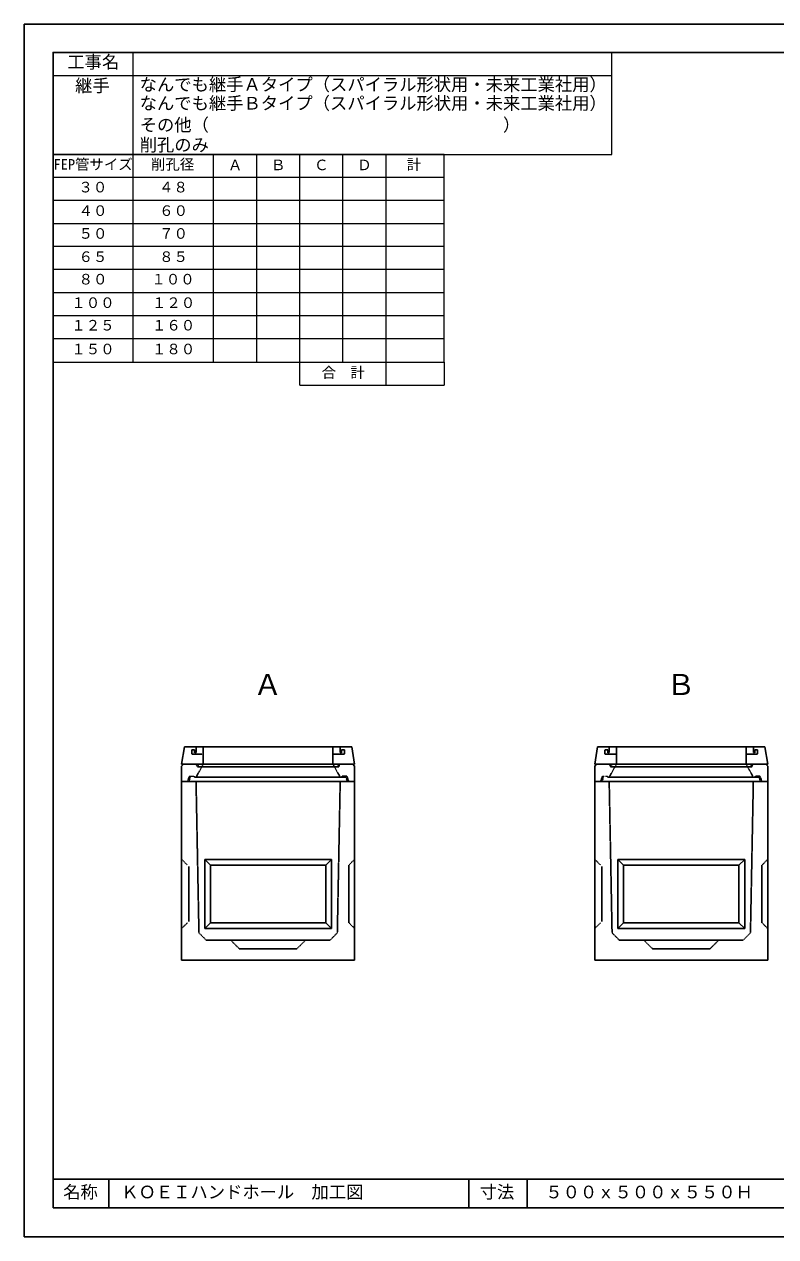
# Model space of a CAD drawing. Units: millimetres, scale not verified. Extents: x -297 to 298, y -210 to 211.
# Drawn here: x -297 to -36.3, y -210 to 210.5 of the extents above; entities that cross this region are included whole.
import ezdxf
from ezdxf.enums import TextEntityAlignment as Align

# ---------------------------------------------------------------- set-up
doc = ezdxf.new("R2010")
doc.units = ezdxf.units.MM
doc.linetypes.add('USER2', pattern=[4.7625, 3.175, -1.5875])
doc.linetypes.add('USER3', pattern=[16.375, 6.35, -3.175, 0.25, -3.175, 0.25, -3.175])
doc.layers.add('0-0', color=7, linetype='Continuous')
for name, color, linetype, lineweight in [('0-1_0', 9, 'Continuous', 25), ('0-2_dims', 7, 'Continuous', 18), ('0-3_pen3実線', 7, 'Continuous', 25), ('0-4_pen4実線', 7, 'Continuous', 25), ('0-6_pen2破線', 3, 'USER2', 25), ('0-7_pen2二点', 3, 'USER3', 13), ('0-8_鉄筋', 7, 'Continuous', 25)]:
    doc.layers.add(name, color=color, linetype=linetype, lineweight=lineweight)
doc.styles.add('ＭＳ ゴシック', font='')
doc.styles.get('ＭＳ ゴシック').set_extended_font_data('MS Gothic')

# ---------------------------------------------------------------- blocks, each defined once
blk = doc.blocks.new('部分図 1')
at = {"layer": '0-1_0'}
blk.add_lwpolyline([(0.1, 0.3), (11898.1, 0.3), (11898.1, 8410.3), (0.1, 8410.3)], close=True, dxfattribs=at)
at = {"layer": '0-2_dims'}
for p, q in [((755.1, 6066.8), (755.1, 8215.2)), ((4075.2, 7506.5), (4075.2, 8215.2)), ((200.1, 8055.5), (4076.2, 8055.5)), ((200.1, 7506.5), (4076.2, 7506.5)), ((1313.17, 6066.8), (1313.17, 7507.2)), ((1313.17, 6066.8), (1313.17, 7506.8)), ((1613.17, 6066.8), (1613.17, 7506.8)), ((1912.17, 5908), (1912.17, 7506.8)), ((2211.17, 6066.8), (2211.17, 7506.8)), ((2511.17, 5906), (2511.17, 7506.8)), ((200.17, 7349), (2913.17, 7349)), ((200.1, 7190), (2913.1, 7190)), ((200.1, 7028.2), (2913.1, 7028.2)), ((200.1, 6870.4), (2913.1, 6870.4)), ((200.1, 6711.4), (2913.1, 6711.4)), ((200.1, 6550.4), (2913.1, 6550.4)), ((200.1, 6390.4), (2913.1, 6390.4)), ((200.1, 6231.6), (2913.1, 6231.6)), ((2913.17, 6066.8), (2913.17, 5906.1)), ((1912.17, 5906.1), (2913.17, 5906.1))]:
    blk.add_line(p, q, dxfattribs=at)
blk.add_lwpolyline([(200.17, 6066.8), (2913.17, 6066.8), (2913.17, 7506.8), (200.17, 7506.8)], close=True, dxfattribs=at)
at = {"layer": '0-3_pen3実線'}
for p, q in [((1112, 3397.9), (1092, 3277.9)), ((1112, 3397.9), (2272, 3397.9)), ((2272, 3397.9), (2292, 3277.9)), ((3978, 3397.9), (3958, 3277.9)), ((3978, 3397.9), (5138, 3397.9)), ((5138, 3397.9), (5158, 3277.9)), ((1104.73, 3278), (1092, 3265.27)), ((1092, 3277.9), (1202, 3277.9)), ((1092, 3265.27), (1092, 3158)), ((1104.73, 3278), (1692, 3278)), ((1202, 3277.9), (1692, 3277.9)), ((1692, 3278), (2142, 3278)), ((2279.27, 3278), (2142, 3278)), ((2182, 3277.9), (2292, 3277.9)), ((2279.27, 3278), (2292, 3265.27)), ((2292, 3158), (2292, 3265.27)), ((3970.73, 3278), (3958, 3265.27)), ((3958, 3277.9), (4068, 3277.9)), ((3958, 3265.27), (3958, 3158)), ((3970.73, 3278), (4558, 3278)), ((4068, 3277.9), (4558, 3277.9)), ((4558, 3278), (5008, 3278)), ((5145.27, 3278), (5008, 3278)), ((5048, 3277.9), (5158, 3277.9)), ((5145.27, 3278), (5158, 3265.27)), ((5158, 3158), (5158, 3265.27)), ((1092, 3158), (1192, 3158)), ((1092, 3158), (1092, 1918)), ((1092, 3158), (1692, 3158)), ((1192, 3158), (2192, 3158)), ((1692, 3158), (2242, 3158)), ((2292, 3158), (2192, 3158)), ((2292, 3158), (2242, 3158)), ((2292, 3158), (2292, 1918)), ((3958, 3158), (3958, 1918)), ((3958, 3158), (4558, 3158)), ((3958, 3158), (4058, 3158)), ((4058, 3158), (5058, 3158)), ((4558, 3158), (5108, 3158)), ((5158, 3158), (5058, 3158)), ((5158, 3158), (5108, 3158)), ((5158, 3158), (5158, 1918)), ((1252, 2618), (1292, 2578)), ((1252, 2618), (1252, 2138)), ((1252, 2618), (1692, 2618)), ((2132, 2618), (1692, 2618)), ((2132, 2618), (2092, 2578)), ((2132, 2138), (2132, 2618)), ((4118, 2618), (4118, 2138)), ((4118, 2618), (4558, 2618)), ((4118, 2618), (4158, 2578)), ((4998, 2618), (4558, 2618)), ((4998, 2618), (4958, 2578)), ((4998, 2138), (4998, 2618)), ((1292, 2578), (1292, 2178)), ((1292, 2578), (1692, 2578)), ((2092, 2578), (1692, 2578)), ((2092, 2178), (2092, 2578)), ((4158, 2578), (4158, 2178)), ((4158, 2578), (4558, 2578)), ((4958, 2578), (4558, 2578)), ((4958, 2178), (4958, 2578)), ((1252, 2138), (1292, 2178)), ((1252, 2138), (1692, 2138)), ((1692, 2178), (1292, 2178)), ((2092, 2178), (1692, 2178)), ((2132, 2138), (1692, 2138)), ((2132, 2138), (2092, 2178)), ((4118, 2138), (4158, 2178)), ((4118, 2138), (4558, 2138)), ((4558, 2178), (4158, 2178)), ((4958, 2178), (4558, 2178)), ((4998, 2138), (4558, 2138)), ((4998, 2138), (4958, 2178)), ((1092, 1918), (2292, 1918)), ((3958, 1918), (5158, 1918)), ((586.1, 400.3), (586.1, 200.3)), ((3488.1, 400.3), (3488.1, 200.3))]:
    blk.add_line(p, q, dxfattribs=at)
at = {"layer": '0-4_pen4実線'}
for p, q in [((200.1, 400.3), (11709.1, 400.3)), ((3085.4, 400.3), (3085.4, 200.3))]:
    blk.add_line(p, q, dxfattribs=at)
blk.add_lwpolyline([(200.1, 200.3), (11709.1, 200.3), (11709.1, 8215.3), (200.1, 8215.3)], close=True, dxfattribs=at)
at = {"layer": '0-6_pen2破線'}
for p, q in [((1162, 3377.9), (1162, 3347.9)), ((1182, 3377.9), (1162, 3377.9)), ((1182, 3357.9), (1182, 3377.9)), ((1192, 3397.9), (1192, 3357.9)), ((1242, 3397.9), (1241.94, 3277.9)), ((2142, 3397.9), (2142, 3278)), ((2192, 3397.9), (2192, 3357.9)), ((2202, 3377.9), (2222, 3377.9)), ((2202, 3357.9), (2202, 3377.9)), ((2222, 3377.9), (2222, 3347.9)), ((4048, 3377.9), (4028, 3377.9)), ((4028, 3377.9), (4028, 3347.9)), ((4048, 3357.9), (4048, 3377.9)), ((4058, 3397.9), (4058, 3357.9)), ((4108, 3397.9), (4107.94, 3277.9)), ((5008, 3397.9), (5008, 3278)), ((5058, 3397.9), (5058, 3357.9)), ((5068, 3377.9), (5088, 3377.9)), ((5068, 3357.9), (5068, 3377.9)), ((5088, 3377.9), (5088, 3347.9)), ((1162, 3347.9), (1234.86, 3347.9)), ((1192, 3357.9), (1182, 3357.9)), ((2222, 3347.9), (2142, 3347.9)), ((2192, 3357.9), (2202, 3357.9)), ((4028, 3347.9), (4100.86, 3347.9)), ((4058, 3357.9), (4048, 3357.9)), ((5088, 3347.9), (5008, 3347.9)), ((5058, 3357.9), (5068, 3357.9)), ((1191, 3278), (1202, 3260)), ((1242, 3278), (1192, 3188)), ((1202, 3277.9), (1212, 3259.9)), ((1202, 3260), (1692, 3260)), ((1692, 3260), (2182, 3260)), ((2142, 3278), (2192, 3188)), ((2182, 3277.9), (2172, 3259.9)), ((2187, 3278), (2182, 3260)), ((4057, 3278), (4068, 3260)), ((4108, 3278), (4058, 3188)), ((4068, 3277.9), (4078, 3259.9)), ((4068, 3260), (4558, 3260)), ((4558, 3260), (5048, 3260)), ((5008, 3278), (5058, 3188)), ((5048, 3277.9), (5038, 3259.9)), ((5053, 3278), (5048, 3260)), ((1132, 3158), (1146, 3194)), ((1142, 3158), (1152, 3188)), ((1182, 3188), (1178, 3194)), ((1182, 3188), (1692, 3188)), ((1192, 3158), (1212, 2108)), ((1192, 3128), (1192, 3118)), ((1692, 3188), (2232, 3188)), ((2192, 3158), (2172, 2108)), ((2202, 3188), (2206, 3194)), ((2238, 3194), (2206, 3194)), ((2242, 3158), (2232, 3188)), ((2252, 3158), (2238, 3194)), ((3998, 3158), (4012, 3194)), ((4008, 3158), (4018, 3188)), ((4048, 3188), (4044, 3194)), ((4048, 3188), (4558, 3188)), ((4058, 3158), (4078, 2108)), ((4058, 3128), (4058, 3118)), ((4558, 3188), (5098, 3188)), ((5058, 3158), (5038, 2108)), ((5068, 3188), (5072, 3194)), ((5104, 3194), (5072, 3194)), ((5108, 3158), (5098, 3188)), ((5118, 3158), (5104, 3194)), ((1092, 2618), (1132, 2578)), ((2292, 2618), (2252, 2578)), ((3958, 2618), (3998, 2578)), ((5158, 2618), (5118, 2578)), ((1142, 2568), (1142, 2188)), ((2252, 2178), (2252, 2578)), ((4008, 2568), (4008, 2188)), ((5118, 2178), (5118, 2578)), ((1132, 2178), (1092, 2138)), ((1212, 2108), (1262, 2058)), ((2172, 2108), (2122, 2058)), ((2292, 2138), (2252, 2178)), ((3998, 2178), (3958, 2138)), ((4078, 2108), (4128, 2058)), ((5038, 2108), (4988, 2058)), ((5158, 2138), (5118, 2178)), ((1262, 2058), (1692, 2058)), ((1432, 2058), (1492, 1998)), ((1692, 2058), (2122, 2058)), ((1952, 2058), (1892, 1998)), ((4128, 2058), (4558, 2058)), ((4298, 2058), (4358, 1998)), ((4558, 2058), (4988, 2058)), ((4818, 2058), (4758, 1998)), ((1492, 1998), (1692, 1998)), ((1892, 1998), (1692, 1998)), ((4358, 1998), (4558, 1998)), ((4758, 1998), (4558, 1998))]:
    blk.add_line(p, q, dxfattribs=at)
at = {"layer": '0-7_pen2二点'}
for p, q in [((1146, 3194), (1178, 3194)), ((4012, 3194), (4044, 3194))]:
    blk.add_line(p, q, dxfattribs=at)
at = {"layer": '0-2_dims', "style": 'ＭＳ ゴシック'}
for s, height, p in [('工事名', 87.98, (299.1, 8078.2)), ('継手', 87.98, (353.1, 7914.2)), ('なんでも継手Ａタイプ（スパイラル形状用・未来工業社用）\u3000\u3000', 87.98, (801.1, 7922.2)), ('なんでも継手Ｂタイプ（スパイラル形状用・未来工業社用）\u3000\u3000', 87.98, (801.1, 7792.2)), ('その他（\u3000\u3000\u3000\u3000\u3000\u3000\u3000\u3000\u3000\u3000\u3000\u3000\u3000\u3000\u3000\u3000\u3000）', 87.98, (801.1, 7642.2)), ('削孔のみ', 87.98, (801.1, 7503.2)), ('FEP管サイズ', 73.31, (203.17, 7379.9)), ('削孔径', 73.31, (879.17, 7379.9)), ('Ａ', 73.31, (1413.17, 7375.9)), ('Ｂ', 73.31, (1712.17, 7375.9)), ('Ｃ', 73.31, (2011.17, 7375.9)), ('Ｄ', 73.31, (2310.17, 7375.9)), ('計', 73.31, (2654.17, 7378.9)), ('３０', 73.31, (376.17, 7221.9)), ('４８', 73.31, (935.17, 7221.9)), ('４０', 73.31, (377.07, 7058.9)), ('６０', 73.31, (936.07, 7058.9)), ('５０', 73.31, (377.07, 6900.5)), ('７０', 73.31, (936.07, 6900.5)), ('６５', 73.31, (377.07, 6739.5)), ('８５', 73.31, (936.07, 6739.5)), ('８０', 73.31, (377.17, 6583.5)), ('１００', 73.31, (882.17, 6583.5)), ('１００', 73.31, (327.07, 6420.5)), ('１２０', 73.31, (886.07, 6420.5)), ('１２５', 73.31, (327.07, 6264.1)), ('１６０', 73.31, (886.07, 6264.1)), ('１５０', 73.31, (327.07, 6099.1)), ('１８０', 73.31, (886.07, 6099.1)), ('合\u3000計', 73.31, (2063.17, 5935.9))]:
    blk.add_text(s, height=height, dxfattribs=at).set_placement(p, align=Align.BOTTOM_LEFT)
at = {"layer": '0-3_pen3実線', "style": 'ＭＳ ゴシック'}
for s, p in [('名称', (270.1, 240.3)), ('ＫＯＥＩハンドホール\u3000加工図', (673.1, 240.3)), ('寸法', (3159.3, 240.3)), ('５００ｘ５００ｘ５５０Ｈ', (3615.1, 240.3))]:
    blk.add_text(s, height=87.98, dxfattribs=at).set_placement(p, align=Align.BOTTOM_LEFT)
at = {"layer": '0-8_鉄筋', "style": 'ＭＳ ゴシック'}
for s, p in [('Ａ', (1588.97, 3713.23)), ('Ｂ', (4454.97, 3713.23))]:
    blk.add_text(s, height=146.6, dxfattribs=at).set_placement(p, align=Align.BOTTOM_LEFT)

msp = doc.modelspace()

# ---------------------------------------------------------------- block references
at = {"layer": '0-0', "xscale": 0.05, "yscale": 0.05}
msp.add_blockref('部分図 1', (-297, -210), dxfattribs=at)

doc.saveas('drawing.dxf')
